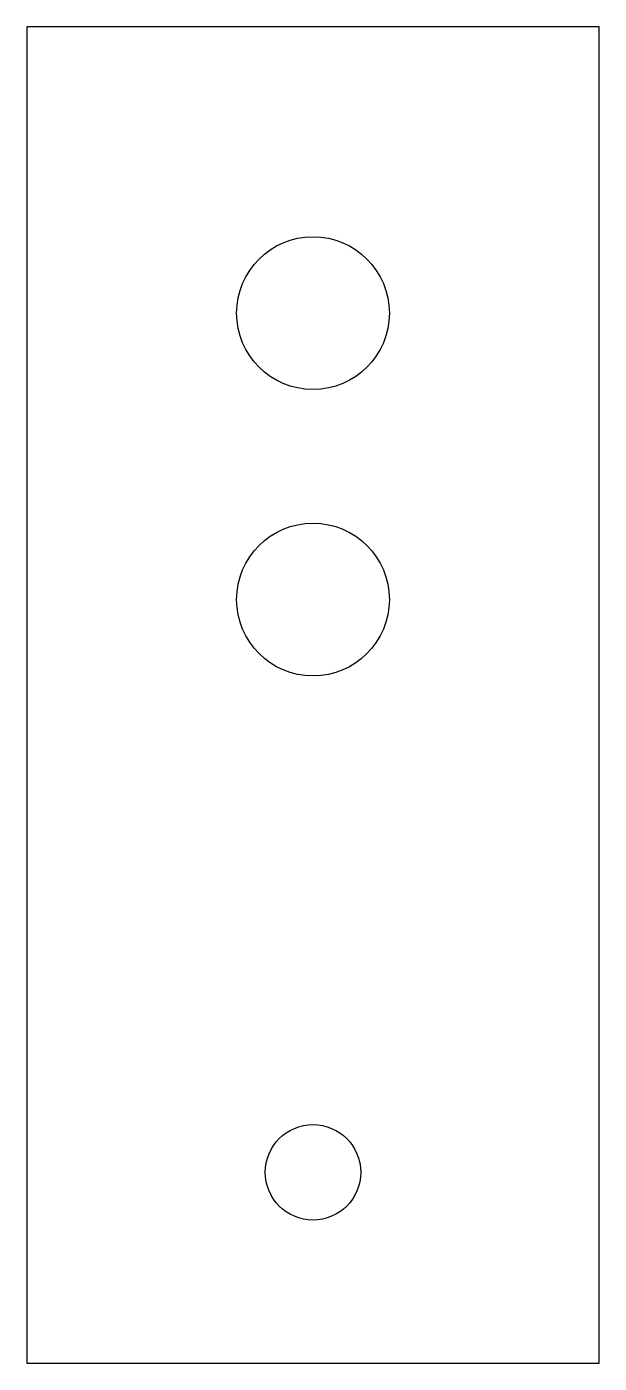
# Model space of a CAD drawing. Extents: x 0 to 30, y 0 to 70.
import ezdxf

# ---------------------------------------------------------------- set-up
doc = ezdxf.new("R2010")
doc.units = 0
doc.header["$MEASUREMENT"] = 0

msp = doc.modelspace()

# ---------------------------------------------------------------- linework, layer by layer
for p, q in [((30, 70), (0, 70)), ((0, 70), (0, 0)), ((30, 0), (30, 70)), ((0, 0), (30, 0))]:
    msp.add_line(p, q)
for centre, radius in [((15, 55), 4), ((15, 40), 4), ((15, 10), 2.5)]:
    msp.add_circle(centre, radius)

doc.saveas('drawing.dxf')
